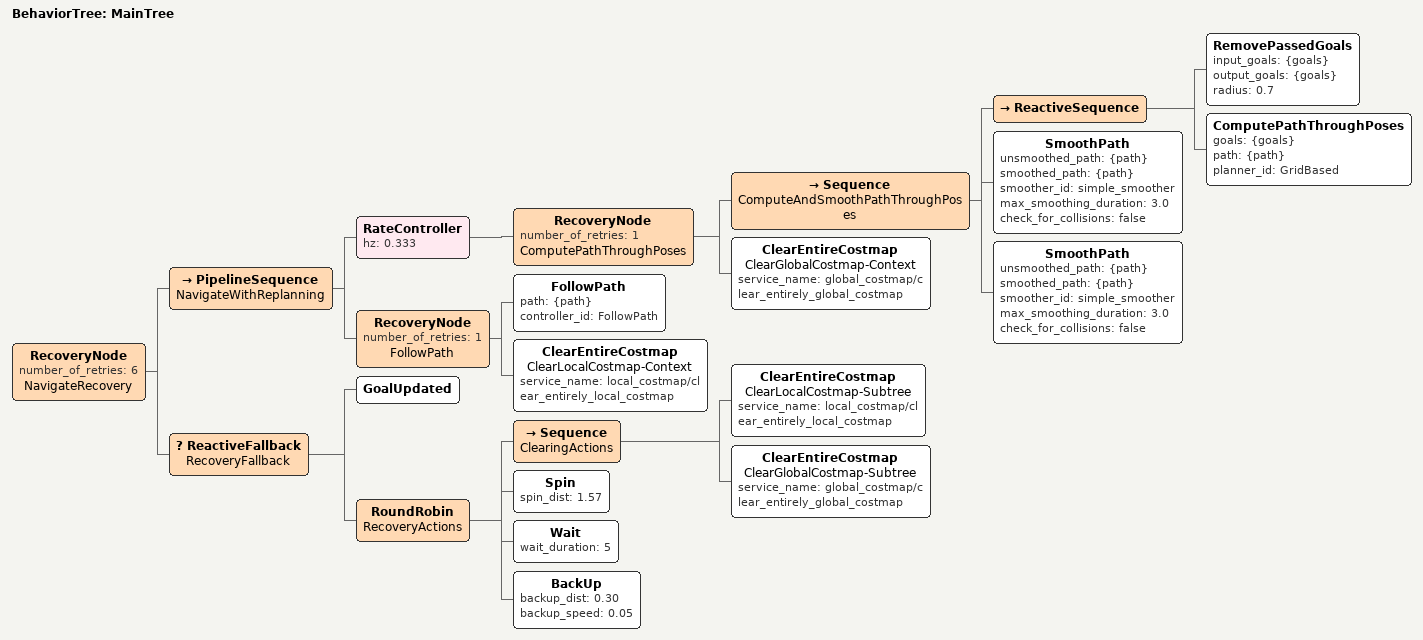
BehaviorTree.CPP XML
<!--
  Replan through poses with two-pass SimpleSmoother after NavFn planning.
-->
<root main_tree_to_execute="MainTree">
  <BehaviorTree ID="MainTree">
    <RecoveryNode number_of_retries="6" name="NavigateRecovery">
      <PipelineSequence name="NavigateWithReplanning">
        <RateController hz="0.333">
          <RecoveryNode number_of_retries="1" name="ComputePathThroughPoses">
            <Sequence name="ComputeAndSmoothPathThroughPoses">
              <ReactiveSequence>
                <RemovePassedGoals input_goals="{goals}" output_goals="{goals}" radius="0.7"/>
                <ComputePathThroughPoses goals="{goals}" path="{path}" planner_id="GridBased"/>
              </ReactiveSequence>
              <SmoothPath unsmoothed_path="{path}" smoothed_path="{path}" smoother_id="simple_smoother" max_smoothing_duration="3.0" check_for_collisions="false"/>
              <SmoothPath unsmoothed_path="{path}" smoothed_path="{path}" smoother_id="simple_smoother" max_smoothing_duration="3.0" check_for_collisions="false"/>
            </Sequence>
            <ClearEntireCostmap name="ClearGlobalCostmap-Context" service_name="global_costmap/clear_entirely_global_costmap"/>
          </RecoveryNode>
        </RateController>
        <RecoveryNode number_of_retries="1" name="FollowPath">
          <FollowPath path="{path}" controller_id="FollowPath"/>
          <ClearEntireCostmap name="ClearLocalCostmap-Context" service_name="local_costmap/clear_entirely_local_costmap"/>
        </RecoveryNode>
      </PipelineSequence>
      <ReactiveFallback name="RecoveryFallback">
        <GoalUpdated/>
        <RoundRobin name="RecoveryActions">
          <Sequence name="ClearingActions">
            <ClearEntireCostmap name="ClearLocalCostmap-Subtree" service_name="local_costmap/clear_entirely_local_costmap"/>
            <ClearEntireCostmap name="ClearGlobalCostmap-Subtree" service_name="global_costmap/clear_entirely_global_costmap"/>
          </Sequence>
          <Spin spin_dist="1.57"/>
          <Wait wait_duration="5"/>
          <BackUp backup_dist="0.30" backup_speed="0.05"/>
        </RoundRobin>
      </ReactiveFallback>
    </RecoveryNode>
  </BehaviorTree>
</root>
